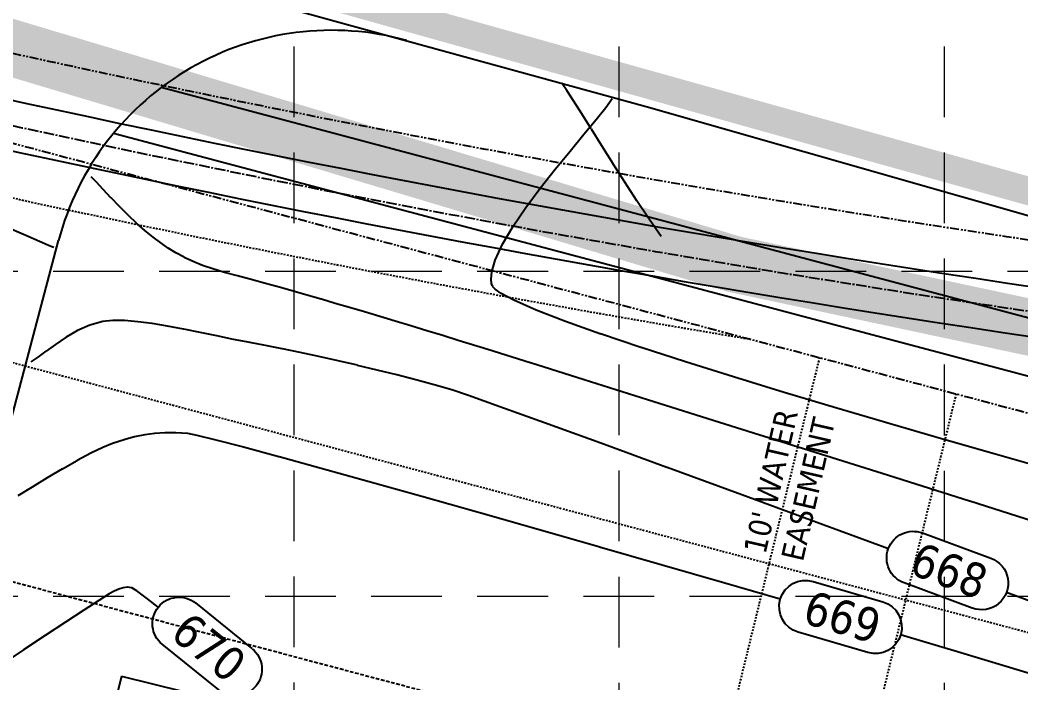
# Model space of a CAD drawing. Header units: inches. Extents: x 6967 to 7890, y 13663 to 15138.
# Drawn here: x 7409.2 to 7480.1, y 14279.4 to 14326.2 of the extents above; entities that cross this region are included whole.
import ezdxf

# ---------------------------------------------------------------- set-up
doc = ezdxf.new("R2010")
doc.units = ezdxf.units.IN
doc.header["$MEASUREMENT"] = 0
for name, pattern in [('CENTER2', [1.125, 0.75, -0.125, 0.125, -0.125]), ('DASHED', [0.75, 0.5, -0.25]), ('HIDDEN', [0.375, 0.25, -0.125]), ('xGWI003pt$0$HIDDEN2', [0.1875, 0.125, -0.0625]), ('xGWI003pt$0$PHANTOM2', [1.25, 0.625, -0.125, 0.125, -0.125, 0.125, -0.125])]:
    doc.linetypes.add(name, pattern=pattern)
for name, color, linetype in [('C-ANNO-EASE-N', 6, 'Continuous'), ('C-SITE-LSCP-STBK-N', 2, 'HIDDEN'), ('EC', 35, 'Continuous'), ('GRID', 254, 'HIDDEN'), ('LIMITS OF DISTURBANCE', 1, 'HIDDEN'), ('PC', 35, 'Continuous'), ('SILT FENCE', 200, 'Continuous'), ('V-ROAD-BACK-P', 2, 'Continuous'), ('V-STRM-CNTR-E', 11, 'CENTER2'), ('V-STRM-UNDR-E', 15, 'Continuous'), ('XGWI003AR$0$C-PKNG-CURB-FACE-N', 4, 'Continuous'), ('XGWI003AR$0$C-SITE-WALK-N', 2, 'Continuous'), ('xGWI003pt$0$C-BNDY-E', 3, 'xGWI003pt$0$PHANTOM2'), ('xGWI003pt$0$C-EASE-WATR-N', 2, 'xGWI003pt$0$HIDDEN2'), ('xGWI003pt$0$C-ESMT-ELEC', 14, 'xGWI003pt$0$HIDDEN2'), ('xGWI003pt$0$C-RWAY-DCTD-E', 6, 'xGWI003pt$0$PHANTOM2'), ('xGWI003pt$0$TXU-ESMT', 2, 'xGWI003pt$0$HIDDEN2')]:
    doc.layers.add(name, color=color, linetype=linetype)
doc.styles.add('L40', font='TAHOMA.TTF', dxfattribs={"height": 1.6})
doc.styles.add('L50', font='TAHOMA.TTF', dxfattribs={"height": 2})

msp = doc.modelspace()

# ---------------------------------------------------------------- linework, layer by layer
at = {"layer": 'C-SITE-LSCP-STBK-N', "color": 253}
msp.add_line((7537.581, 14252.254), (7373.859, 14295.76), dxfattribs=at)
at = {"layer": 'EC', "color": 35, "elevation": 667}
for points in [[(7447.925, 14321.257), (7447.572, 14321.768)], [(7448.401, 14320.525), (7447.925, 14321.257)], [(7451.192, 14316.084), (7450.395, 14317.349)], [(7453.742, 14312.164), (7452.883, 14313.456)], [(7454.588, 14310.935), (7453.742, 14312.164)]]:
    msp.add_lwpolyline(points, dxfattribs=at)
at = {"layer": 'EC', "color": 35, "extrusion": (0.845044, 0.534697, 0), "elevation": 13951.366}
msp.add_lwpolyline([(8117.748, 667), (8118.835, 667)], dxfattribs=at)
at = {"layer": 'EC', "color": 35, "extrusion": (0.847439, 0.530893, 0), "elevation": 13914.733}
msp.add_lwpolyline([(8179.119, 667), (8180.382, 667)], dxfattribs=at)
at = {"layer": 'EC', "color": 35, "extrusion": (0.847601, 0.530634, 0), "elevation": 13912.24}
msp.add_lwpolyline([(8181.96, 667), (8183.359, 667)], dxfattribs=at)
at = {"layer": 'EC', "color": 35, "extrusion": (0.843273, 0.537486, 0), "elevation": 13978.077}
msp.add_lwpolyline([(8065.906, 667), (8067.459, 667)], dxfattribs=at)
at = {"layer": 'EC', "color": 35, "extrusion": (0.83886, 0.544348, 0), "elevation": 14043.42}
msp.add_lwpolyline([(7950.021, 667), (7951.593, 667)], dxfattribs=at)
at = {"layer": 'GRID', "color": 252, "linetype": 'HIDDEN', "lineweight": 0, "ltscale": 20}
for p, q in [((7428.637, 13779.376), (7428.637, 15113.571)), ((7451.639, 13779.372), (7451.639, 15113.571)), ((7474.641, 13779.369), (7474.641, 15113.571)), ((6991.593, 14308.491), (7865.68, 14308.491)), ((6991.593, 14285.488), (7865.68, 14285.488))]:
    msp.add_line(p, q, dxfattribs=at)
at = {"layer": 'LIMITS OF DISTURBANCE', "linetype": 'DASHED', "ltscale": 25, "const_width": 2}
msp.add_lwpolyline([(7626.68, 14301.006), (7537.696, 14305.63), (7486.929, 14312.377), (7396.549, 14337.663), (7372.92, 14344.826), (7341.409, 14355.654), (7272.761, 14383.79), (7321.112, 14493.627), (7084.447, 14614.894), (7078.433, 14602.87), (7300.437, 14489.887), (7255.526, 14390.868), (7231.156, 14402.508, 0.426649), (7192.435, 14387.891), (7143.122, 14290.437, 0.055483), (7100.956, 14177.591), (7091.992, 14135.021), (7118.278, 14130.517), (7275.487, 14103.266), (7373.361, 14083.725), (7470.495, 14064.556), (7646.846, 14024.455)], format="xyb", dxfattribs=at)
at = {"layer": 'PC', "color": 25}
for points, elevation in [([(7450.686, 14320.063), (7451.142, 14320.692)], 666), ([(7448.15, 14316.978), (7449.134, 14318.164)], 666), ([(7447.101, 14315.692), (7448.15, 14316.978)], 666), ([(7414.658, 14314.767), (7414.277, 14315.162)], 667), ([(7415.136, 14314.258), (7414.658, 14314.767)], 667), ([(7444.127, 14311.659), (7445.034, 14312.99)], 666), ([(7418.068, 14311.366), (7417.495, 14311.861)], 667), ([(7443.379, 14310.399), (7444.127, 14311.659)], 666), ([(7419.206, 14310.48), (7418.665, 14310.89)], 667), ([(7411.206, 14310.327), (7410.632, 14310.577)], 667), ([(7442.612, 14308.443), (7442.846, 14309.251)], 666), ([(7426.61, 14307.617), (7425.59, 14307.886)], 667), ([(7442.605, 14307.607), (7442.566, 14307.916)], 666), ([(7442.647, 14307.466), (7442.605, 14307.607)], 666), ([(7443.27, 14306.902), (7442.847, 14307.208)], 666), ([(7434.686, 14305.274), (7433.609, 14305.593)], 667), ([(7436.9, 14304.612), (7435.784, 14304.947)], 667), ([(7413.311, 14304.276), (7412.498, 14303.808)], 668), ([(7414.179, 14304.661), (7413.311, 14304.276)], 668), ([(7438.027, 14304.271), (7436.9, 14304.612)], 667), ([(7439.16, 14303.924), (7438.027, 14304.271)], 667), ([(7442.34, 14302.931), (7440.243, 14303.587)], 667), ([(7453.17, 14303.077), (7450.316, 14304.037)], 666), ([(7410.493, 14302.391), (7410.005, 14302.076)], 668), ([(7411.078, 14302.817), (7410.493, 14302.391)], 668), ([(7430.381, 14302.438), (7429.059, 14302.72)], 668), ([(7434.519, 14301.49), (7433.128, 14301.82)], 668), ([(7435.897, 14301.147), (7434.519, 14301.49)], 668), ([(7459.726, 14300.998), (7456.326, 14302.06)], 666), ([(7437.245, 14300.797), (7435.897, 14301.147)], 668), ([(7438.545, 14300.439), (7437.245, 14300.797)], 668), ([(7439.781, 14300.078), (7438.545, 14300.439)], 668), ([(7443.194, 14298.893), (7440.966, 14299.68)], 668), ([(7470.802, 14297.684), (7467.023, 14298.796)], 666), ([(7418.062, 14296.9), (7417.351, 14296.752)], 669), ([(7420.258, 14297.042), (7419.487, 14297.042)], 669), ([(7421.768, 14296.867), (7421.107, 14296.996)], 669), ([(7415.099, 14296.014), (7414.25, 14295.598)], 669), ([(7430.546, 14294.533), (7427.567, 14295.351)], 669), ([(7481.958, 14294.472), (7478.329, 14295.508)], 666), ([(7411.171, 14293.854), (7410.109, 14293.213)], 669), ([(7410.109, 14293.213), (7409.097, 14292.595)], 669), ([(7445.892, 14290.214), (7441.676, 14291.413)], 669), ([(7450.248, 14288.967), (7445.892, 14290.214)], 669), ([(7416.835, 14286.124), (7416.536, 14286.082)], 670), ([(7417.504, 14285.864), (7417.153, 14286.088)], 670), ([(7414.815, 14285.181), (7413.758, 14284.498)], 670), ([(7419.014, 14284.708), (7418.252, 14285.303)], 670), ([(7413.758, 14284.498), (7412.465, 14283.654)], 670), ([(7411.017, 14282.704), (7409.492, 14281.699)], 670), ([(7409.492, 14281.699), (7407.971, 14280.695)], 670), ([(7416.456, 14279.818), (7416.618, 14279.778)], 670)]:
    msp.add_lwpolyline(points, dxfattribs=dict(at, elevation=elevation))
at = {"layer": 'PC', "color": 25, "extrusion": (0.779867, -0.625945, 0), "elevation": -3153.026}
msp.add_lwpolyline([(15830.368, 666), (15831.467, 666)], dxfattribs=at)
at = {"layer": 'PC', "color": 25, "extrusion": (0.770003, -0.63804, 0), "elevation": -3399.711}
msp.add_lwpolyline([(15777.876, 666), (15779.23, 666)], dxfattribs=at)
at = {"layer": 'PC', "color": 25, "extrusion": (0.785868, -0.618394, 0), "elevation": -3000.296}
msp.add_lwpolyline([(15853.781, 666), (15855.491, 666)], dxfattribs=at)
at = {"layer": 'PC', "color": 25, "extrusion": (0.728948, 0.684569, 0), "elevation": 15204.344}
msp.add_lwpolyline([(5357.383, 667), (5358.184, 667)], dxfattribs=at)
at = {"layer": 'PC', "color": 25, "extrusion": (0.802518, -0.596627, 0), "elevation": -2564.746}
msp.add_lwpolyline([(15928.349, 666), (15930.042, 666)], dxfattribs=at)
at = {"layer": 'PC', "color": 25, "extrusion": (0.72261, 0.691256, 0), "elevation": 15253.06}
msp.add_lwpolyline([(5216.208, 667), (5217.066, 667)], dxfattribs=at)
at = {"layer": 'PC', "color": 25, "extrusion": (0.710069, 0.704132, 0), "elevation": 15344.352}
msp.add_lwpolyline([(4940.34, 667), (4941.209, 667)], dxfattribs=at)
at = {"layer": 'PC', "color": 25, "extrusion": (-0.689111, -0.724656, 0), "elevation": -15482.652}
msp.add_lwpolyline([(-4487.324, 667), (-4488.159, 667)], dxfattribs=at)
at = {"layer": 'PC', "color": 25, "extrusion": (0.399229, 0.916851, 0), "elevation": 16079.21}
msp.add_lwpolyline([(-1080.177, 667), (-1078.516, 667)], dxfattribs=at)
at = {"layer": 'PC', "color": 25, "extrusion": (-0.622946, -0.782265, 0), "elevation": -15816.335}
msp.add_lwpolyline([(-3111.543, 667), (-3112.307, 667)], dxfattribs=at)
at = {"layer": 'PC', "color": 25, "extrusion": (-0.399477, -0.916743, 0), "elevation": -16079.502}
msp.add_lwpolyline([(1076.895, 667), (1075.826, 667)], dxfattribs=at)
at = {"layer": 'PC', "color": 25, "extrusion": (-0.400556, -0.916272, 0), "elevation": -16080.759}
msp.add_lwpolyline([(1058.914, 667), (1058.588, 667)], dxfattribs=at)
at = {"layer": 'PC', "color": 25, "extrusion": (-0.401208, -0.915987, 0), "elevation": -16081.509}
msp.add_lwpolyline([(1047.607, 667), (1047.473, 667)], dxfattribs=at)
at = {"layer": 'PC', "color": 25, "extrusion": (0.571266, 0.820765, 0), "elevation": 15983.882}
msp.add_lwpolyline([(2085.024, 667), (2085.658, 667)], dxfattribs=at)
at = {"layer": 'PC', "color": 25, "extrusion": (-0.526339, -0.850275, 0), "elevation": -16072.824}
msp.add_lwpolyline([(-1222.533, 667), (-1223.166, 667)], dxfattribs=at)
at = {"layer": 'PC', "color": 25, "extrusion": (0.906856, -0.421442, 0), "elevation": 719.074}
msp.add_lwpolyline([(16113.149, 666), (16114.414, 666)], dxfattribs=at)
at = {"layer": 'PC', "color": 25, "extrusion": (-0.477426, -0.878672, 0), "elevation": -16116.234}
msp.add_lwpolyline([(-311.205, 667), (-311.88, 667)], dxfattribs=at)
at = {"layer": 'PC', "color": 25, "extrusion": (-0.433489, -0.901159, 0), "elevation": -16111.958}
msp.add_lwpolyline([(485.144, 667), (484.384, 667)], dxfattribs=at)
at = {"layer": 'PC', "color": 25, "extrusion": (-0.375657, -0.926759, 0), "elevation": -16049.069}
msp.add_lwpolyline([(1503.315, 667), (1502.648, 667)], dxfattribs=at)
at = {"layer": 'PC', "color": 25, "extrusion": (-0.319341, -0.94764, 0), "elevation": -15929.868}
msp.add_lwpolyline([(2464.888, 667), (2464.118, 667)], dxfattribs=at)
at = {"layer": 'PC', "color": 25, "extrusion": (-0.284903, -0.958556, 0), "elevation": -15830.439}
msp.add_lwpolyline([(3039.54, 667), (3038.679, 667)], dxfattribs=at)
at = {"layer": 'PC', "color": 25, "extrusion": (-0.265107, -0.964219, 0), "elevation": -15764.501}
msp.add_lwpolyline([(3365.774, 667), (3364.835, 667)], dxfattribs=at)
at = {"layer": 'PC', "color": 25, "extrusion": (-0.25593, -0.966695, 0), "elevation": -15731.797}
msp.add_lwpolyline([(3516.467, 667), (3515.463, 667)], dxfattribs=at)
at = {"layer": 'PC', "color": 25, "extrusion": (0.996377, -0.085049, 0), "elevation": 6198.725}
msp.add_lwpolyline([(14889.059, 666), (14889.588, 666)], dxfattribs=at)
at = {"layer": 'PC', "color": 25, "extrusion": (-0.261493, -0.965205, 0), "elevation": -15751.796}
msp.add_lwpolyline([(3427.952, 667), (3426.859, 667)], dxfattribs=at)
at = {"layer": 'PC', "color": 25, "extrusion": (-0.27451, -0.961584, 0), "elevation": -15796.673}
msp.add_lwpolyline([(3215.932, 667), (3214.816, 667)], dxfattribs=at)
at = {"layer": 'PC', "color": 25, "extrusion": (0.890784, 0.454427, 0), "elevation": 13131.485}
msp.add_lwpolyline([(9362.638, 666), (9362.728, 666)], dxfattribs=at)
at = {"layer": 'PC', "color": 25, "extrusion": (0.745357, 0.666666, 0), "elevation": 15085.705}
msp.add_lwpolyline([(5702.077, 666), (5702.315, 666)], dxfattribs=at)
at = {"layer": 'PC', "color": 25, "extrusion": (-0.282543, -0.959254, 0), "elevation": -15823.019}
msp.add_lwpolyline([(3084.62, 667), (3083.694, 667)], dxfattribs=at)
at = {"layer": 'PC', "color": 25, "extrusion": (-0.281727, -0.959495, 0), "elevation": -15820.389}
msp.add_lwpolyline([(3099.057, 667), (3098.081, 667)], dxfattribs=at)
at = {"layer": 'PC', "color": 25, "extrusion": (-0.281509, -0.959559, 0), "elevation": -15819.684}
msp.add_lwpolyline([(3103.674, 667), (3102.654, 667)], dxfattribs=at)
at = {"layer": 'PC', "color": 25, "extrusion": (-0.473507, -0.88079, 0), "elevation": -16125.817}
msp.add_lwpolyline([(-217.442, 666), (-218.452, 666)], dxfattribs=at)
at = {"layer": 'PC', "color": 25, "extrusion": (-0.402317, -0.9155, 0), "elevation": -16092.449}
msp.add_lwpolyline([(1061.157, 666), (1059.417, 666)], dxfattribs=at)
at = {"layer": 'PC', "color": 25, "extrusion": (-0.28181, -0.95947, 0), "elevation": -15820.656}
msp.add_lwpolyline([(3099.773, 667), (3098.712, 667)], dxfattribs=at)
at = {"layer": 'PC', "color": 25, "extrusion": (-0.282578, -0.959244, 0), "elevation": -15823.133}
msp.add_lwpolyline([(3088.198, 667), (3087.104, 667)], dxfattribs=at)
at = {"layer": 'PC', "color": 25, "extrusion": (-0.360318, -0.932829, 0), "elevation": -16027.641}
msp.add_lwpolyline([(1793.223, 666), (1791.002, 666)], dxfattribs=at)
at = {"layer": 'PC', "color": 25, "extrusion": (0.105162, -0.994455, 0), "elevation": -13445.812}
msp.add_lwpolyline([(8879.025, 668), (8878.305, 668)], dxfattribs=at)
at = {"layer": 'PC', "color": 25, "extrusion": (-0.00796, -0.999968, 0), "elevation": -14363.569}
msp.add_lwpolyline([(7302.535, 668), (7301.701, 668)], dxfattribs=at)
at = {"layer": 'PC', "color": 25, "extrusion": (-0.081809, -0.996648, 0), "elevation": -14863.781}
msp.add_lwpolyline([(6222.444, 668), (6221.506, 668)], dxfattribs=at)
at = {"layer": 'PC', "color": 25, "extrusion": (-0.285404, -0.958407, 0), "elevation": -15832.167}
msp.add_lwpolyline([(3043.825, 667), (3042.679, 667)], dxfattribs=at)
at = {"layer": 'PC', "color": 25, "extrusion": (0.268941, -0.963157, 0), "elevation": -11783.654}
msp.add_lwpolyline([(10989.07, 668), (10988.125, 668)], dxfattribs=at)
at = {"layer": 'PC', "color": 25, "extrusion": (-0.131051, -0.991376, 0), "elevation": -15153.616}
msp.add_lwpolyline([(5479.962, 668), (5478.934, 668)], dxfattribs=at)
at = {"layer": 'PC', "color": 25, "extrusion": (-0.163995, -0.986461, 0), "elevation": -15327.717}
msp.add_lwpolyline([(4973.342, 668), (4972.241, 668)], dxfattribs=at)
at = {"layer": 'PC', "color": 25, "extrusion": (-0.185366, -0.98267, 0), "elevation": -15432.044}
msp.add_lwpolyline([(4640.665, 668), (4639.509, 668)], dxfattribs=at)
at = {"layer": 'PC', "color": 25, "extrusion": (-0.197847, -0.980233, 0), "elevation": -15489.808}
msp.add_lwpolyline([(4445.246, 668), (4444.054, 668)], dxfattribs=at)
at = {"layer": 'PC', "color": 25, "extrusion": (-0.335202, -0.942146, 0), "elevation": -15973.855}
msp.add_lwpolyline([(2224.553, 666), (2221.908, 666)], dxfattribs=at)
at = {"layer": 'PC', "color": 25, "extrusion": (0.557643, -0.830081, 0), "elevation": -7739.785}
msp.add_lwpolyline([(14129.394, 668), (14128.493, 668)], dxfattribs=at)
at = {"layer": 'PC', "color": 25, "extrusion": (-0.202873, -0.979205, 0), "elevation": -15512.41}
msp.add_lwpolyline([(4366.928, 668), (4365.719, 668)], dxfattribs=at)
at = {"layer": 'PC', "color": 25, "extrusion": (-0.201018, -0.979588, 0), "elevation": -15504.109}
msp.add_lwpolyline([(4397.512, 668), (4396.306, 668)], dxfattribs=at)
at = {"layer": 'PC', "color": 25, "extrusion": (-0.192137, -0.981368, 0), "elevation": -15463.642}
msp.add_lwpolyline([(4538.948, 668), (4537.764, 668)], dxfattribs=at)
at = {"layer": 'PC', "color": 25, "extrusion": (-0.29711, -0.954843, 0), "elevation": -15868.254}
msp.add_lwpolyline([(2854.524, 667), (2853.39, 667)], dxfattribs=at)
at = {"layer": 'PC', "color": 25, "extrusion": (0.587842, -0.808976, 0), "elevation": -7214.085}
msp.add_lwpolyline([(14404.012, 668), (14403.181, 668)], dxfattribs=at)
at = {"layer": 'PC', "color": 25, "extrusion": (-0.188679, -0.982039, 0), "elevation": -15447.561}
msp.add_lwpolyline([(4594.493, 668), (4593.378, 668)], dxfattribs=at)
at = {"layer": 'PC', "color": 25, "extrusion": (-0.195366, -0.98073, 0), "elevation": -15478.507}
msp.add_lwpolyline([(4490.346, 668), (4489.135, 668)], dxfattribs=at)
at = {"layer": 'PC', "color": 25, "extrusion": (-0.201885, -0.979409, 0), "elevation": -15508.03}
msp.add_lwpolyline([(4388.588, 668), (4387.298, 668)], dxfattribs=at)
at = {"layer": 'PC', "color": 25, "extrusion": (0.299049, 0.954238, 0), "elevation": 15874.022}
msp.add_lwpolyline([(-2827.625, 667), (-2824.477, 667)], dxfattribs=at)
at = {"layer": 'PC', "color": 25, "extrusion": (-0.306839, -0.951761, 0), "elevation": -15900.041}
msp.add_lwpolyline([(2708.214, 666), (2704.898, 666)], dxfattribs=at)
at = {"layer": 'PC', "color": 25, "extrusion": (-0.215504, -0.976503, 0), "elevation": -15567.65}
msp.add_lwpolyline([(4174.952, 668), (4173.557, 668)], dxfattribs=at)
at = {"layer": 'PC', "color": 25, "extrusion": (-0.223064, -0.974804, 0), "elevation": -15599.533}
msp.add_lwpolyline([(4055.616, 668), (4054.196, 668)], dxfattribs=at)
at = {"layer": 'PC', "color": 25, "extrusion": (0.299406, 0.954126, 0), "elevation": 15875.077}
msp.add_lwpolyline([(-2825.686, 667), (-2821.699, 667)], dxfattribs=at)
at = {"layer": 'PC', "color": 25, "extrusion": (-0.299697, -0.954034, 0), "elevation": -15875.94}
msp.add_lwpolyline([(2825.547, 667), (2820.833, 667)], dxfattribs=at)
at = {"layer": 'PC', "color": 25, "extrusion": (0.29152, 0.956565, 0), "elevation": 15854.49}
msp.add_lwpolyline([(-2970.428, 666), (-2966.68, 666)], dxfattribs=at)
at = {"layer": 'PC', "color": 25, "extrusion": (0.318398, 0.947957, 0), "elevation": 15924.672}
msp.add_lwpolyline([(-2500.731, 668), (-2499.481, 668)], dxfattribs=at)
at = {"layer": 'PC', "color": 25, "extrusion": (-0.299969, -0.953949, 0), "elevation": -15876.745}
msp.add_lwpolyline([(2826.349, 667), (2821.021, 667)], dxfattribs=at)
at = {"layer": 'PC', "color": 25, "extrusion": (-0.286347, -0.958126, 0), "elevation": -15838.209}
msp.add_lwpolyline([(3059.925, 666), (3056.051, 666)], dxfattribs=at)
at = {"layer": 'PC', "color": 25, "extrusion": (-0.338482, -0.940973, 0), "elevation": -15974.257}
msp.add_lwpolyline([(2167.286, 668), (2163.929, 668)], dxfattribs=at)
at = {"layer": 'PC', "color": 25, "extrusion": (-0.341153, -0.940008, 0), "elevation": -15980.347}
msp.add_lwpolyline([(2126.141, 668), (2121.91, 668)], dxfattribs=at)
at = {"layer": 'PC', "color": 25, "extrusion": (-0.300243, -0.953863, 0), "elevation": -15877.556}
msp.add_lwpolyline([(2827.616, 667), (2821.786, 667)], dxfattribs=at)
at = {"layer": 'PC', "color": 25, "extrusion": (-0.279026, -0.960283, 0), "elevation": -15814.379}
msp.add_lwpolyline([(3188.605, 666), (3184.66, 666)], dxfattribs=at)
at = {"layer": 'PC', "color": 25, "extrusion": (0.301999, -0.953308, 0), "elevation": -11389.207}
msp.add_lwpolyline([(11387.859, 669), (11387.006, 669)], dxfattribs=at)
at = {"layer": 'PC', "color": 25, "extrusion": (0.260246, -0.965542, 0), "elevation": -11873.787}
msp.add_lwpolyline([(10882.435, 669), (10881.66, 669)], dxfattribs=at)
at = {"layer": 'PC', "color": 25, "extrusion": (0.135529, -0.990773, 0), "elevation": -13159.622}
msp.add_lwpolyline([(9287.976, 669), (9287.267, 669)], dxfattribs=at)
at = {"layer": 'PC', "color": 25, "extrusion": (0.064466, -0.99792, 0), "elevation": -13788.997}
msp.add_lwpolyline([(8325.729, 669), (8325.005, 669)], dxfattribs=at)
at = {"layer": 'PC', "color": 25, "extrusion": (-0.053646, -0.99856, 0), "elevation": -14674.519}
msp.add_lwpolyline([(6643.448, 669), (6642.599, 669)], dxfattribs=at)
at = {"layer": 'PC', "color": 25, "extrusion": (-0.238811, -0.971066, 0), "elevation": -15655.601}
msp.add_lwpolyline([(3794.164, 669), (3792.782, 669)], dxfattribs=at)
at = {"layer": 'PC', "color": 25, "extrusion": (-0.253188, -0.967417, 0), "elevation": -15710.156}
msp.add_lwpolyline([(3563.555, 669), (3561.534, 669)], dxfattribs=at)
at = {"layer": 'PC', "color": 25, "extrusion": (0.276488, 0.961017, 0), "elevation": 15805.9}
msp.add_lwpolyline([(-3234.265, 666), (-3230.375, 666)], dxfattribs=at)
at = {"layer": 'PC', "color": 25, "extrusion": (0.374368, -0.92728, 0), "elevation": -10480.432}
msp.add_lwpolyline([(12228.593, 669), (12227.847, 669)], dxfattribs=at)
at = {"layer": 'PC', "color": 25, "extrusion": (-0.260295, -0.965529, 0), "elevation": -15735.938}
msp.add_lwpolyline([(3450.518, 669), (3447.928, 669)], dxfattribs=at)
at = {"layer": 'PC', "color": 25, "extrusion": (-0.342852, -0.939389, 0), "elevation": -15984.167}
msp.add_lwpolyline([(2102.222, 668), (2097.235, 668)], dxfattribs=at)
at = {"layer": 'PC', "color": 25, "extrusion": (-0.300534, -0.953771, 0), "elevation": -15878.417}
msp.add_lwpolyline([(2828.999, 667), (2822.778, 667)], dxfattribs=at)
at = {"layer": 'PC', "color": 25, "extrusion": (0.494789, -0.869013, 0), "elevation": -8754.592}
msp.add_lwpolyline([(13515.294, 669), (13514.097, 669)], dxfattribs=at)
at = {"layer": 'PC', "color": 25, "extrusion": (-0.473947, 0.880554, 0), "elevation": 9074.082}
msp.add_lwpolyline([(-13303.994, 669), (-13302.898, 669)], dxfattribs=at)
at = {"layer": 'PC', "color": 25, "extrusion": (0.508046, -0.86133, 0), "elevation": -8546.514}
msp.add_lwpolyline([(13646.64, 669), (13645.395, 669)], dxfattribs=at)
at = {"layer": 'PC', "color": 25, "extrusion": (-0.267675, -0.963509, 0), "elevation": -15761.886}
msp.add_lwpolyline([(3336.632, 669), (3333.114, 669)], dxfattribs=at)
at = {"layer": 'PC', "color": 25, "extrusion": (-0.344081, -0.93894, 0), "elevation": -15986.902}
msp.add_lwpolyline([(2086.937, 668), (2081.314, 668)], dxfattribs=at)
at = {"layer": 'PC', "color": 25, "extrusion": (-0.300853, -0.95367, 0), "elevation": -15879.363}
msp.add_lwpolyline([(2830.183, 667), (2823.684, 667)], dxfattribs=at)
at = {"layer": 'PC', "color": 25, "extrusion": (-0.269988, -0.962864, 0), "elevation": -15769.852}
msp.add_lwpolyline([(3302.653, 669), (3298.776, 669)], dxfattribs=at)
at = {"layer": 'PC', "color": 25, "extrusion": (-0.271886, -0.962329, 0), "elevation": -15776.336}
msp.add_lwpolyline([(3275.706, 669), (3271.541, 669)], dxfattribs=at)
at = {"layer": 'PC', "color": 25, "extrusion": (-0.345056, -0.938582, 0), "elevation": -15989.062}
msp.add_lwpolyline([(2076.468, 668), (2070.327, 668)], dxfattribs=at)
at = {"layer": 'PC', "color": 25, "extrusion": (-0.301214, -0.953557, 0), "elevation": -15880.431}
msp.add_lwpolyline([(2828.913, 667), (2824.184, 667)], dxfattribs=at)
at = {"layer": 'PC', "color": 25, "extrusion": (-0.345892, -0.938274, 0), "elevation": -15990.905}
msp.add_lwpolyline([(2067.138, 668), (2062.228, 668)], dxfattribs=at)
at = {"layer": 'PC', "color": 25, "linetype": 'Continuous', "extrusion": (-0.346656, -0.937992, 0), "elevation": -15994.468}
msp.add_lwpolyline([(2055.989, 668), (2061.139, 668)], dxfattribs=at)
at = {"layer": 'PC', "color": 25, "extrusion": (-0.276555, -0.960998, 0), "elevation": -15792.075}
msp.add_lwpolyline([(3212.59, 669), (3207.981, 669)], dxfattribs=at)
at = {"layer": 'PC', "color": 25, "extrusion": (-0.278061, -0.960563, 0), "elevation": -15797.091}
msp.add_lwpolyline([(3192.45, 669), (3187.834, 669)], dxfattribs=at)
at = {"layer": 'PC', "color": 25, "linetype": 'Continuous'}
for points, elevation in [([(7465.347, 14286.542), (7470.272, 14285.097)], 669), ([(7476.61, 14284.649), (7471.78, 14286.434)], 668), ([(7469.217, 14281.501), (7464.293, 14282.946)], 669)]:
    msp.add_lwpolyline(points, dxfattribs=dict(at, elevation=elevation))
at = {"layer": 'PC', "color": 25, "extrusion": (0.500972, -0.865464, 0), "elevation": -8648.726}
msp.add_lwpolyline([(13575.007, 670), (13574.604, 670)], dxfattribs=at)
at = {"layer": 'PC', "color": 25, "extrusion": (-0.371665, 0.928367, 0), "elevation": 10506.275}
msp.add_lwpolyline([(-12194.591, 670), (-12194.239, 670)], dxfattribs=at)
at = {"layer": 'PC', "color": 25, "extrusion": (-0.309116, 0.951024, 0), "elevation": 11293.839}
msp.add_lwpolyline([(-11469.365, 670), (-11469.047, 670)], dxfattribs=at)
at = {"layer": 'PC', "color": 25, "extrusion": (-0.112664, -0.993633, 0), "elevation": -15030.779}
msp.add_lwpolyline([(5760.397, 670), (5760.077, 670)], dxfattribs=at)
at = {"layer": 'PC', "color": 25, "extrusion": (-0.600341, -0.799744, 0), "elevation": -15878.069}
msp.add_lwpolyline([(-2643.341, 670), (-2644.277, 670)], dxfattribs=at)
at = {"layer": 'PC', "color": 25, "extrusion": (-0.27966, -0.960099, 0), "elevation": -15802.384}
msp.add_lwpolyline([(3170.219, 669), (3166.146, 669)], dxfattribs=at)
at = {"layer": 'PC', "color": 25, "extrusion": (0.534113, -0.845413, 0), "elevation": -8116.537}
msp.add_lwpolyline([(13899.358, 670), (13898.479, 670)], dxfattribs=at)
at = {"layer": 'PC', "color": 25, "extrusion": (-0.347397, -0.937718, 0), "elevation": -15994.21}
msp.add_lwpolyline([(2056.901, 668), (2050.387, 668)], dxfattribs=at)
at = {"layer": 'PC', "color": 25, "linetype": 'Continuous', "extrusion": (-0.628522, -0.777792, 0)}
for points, elevation in [([(-3205.936, 670), (-3200.801, 670)], -15775.44), ([(-3200.801, 670), (-3205.936, 670)], -15771.693)]:
    msp.add_lwpolyline(points, dxfattribs=dict(at, elevation=elevation))
at = {"layer": 'PC', "color": 25, "extrusion": (0.548754, -0.835984, 0), "elevation": -7873.288}
msp.add_lwpolyline([(14034.912, 670), (14033.18, 670)], dxfattribs=at)
at = {"layer": 'PC', "color": 25, "extrusion": (-0.283481, -0.958978, 0), "elevation": -15814.893}
msp.add_lwpolyline([(3116.392, 669), (3116.153, 669)], dxfattribs=at)
at = {"layer": 'PC', "color": 25, "extrusion": (-0.285959, -0.958242, 0), "elevation": -15822.896}
msp.add_lwpolyline([(3079.444, 669), (3075.5, 669)], dxfattribs=at)
at = {"layer": 'PC', "color": 25, "extrusion": (0.289108, 0.957297, 0), "elevation": 15832.935}
msp.add_lwpolyline([(-3031.01, 669), (-3027.409, 669)], dxfattribs=at)
at = {"layer": 'PC', "color": 25, "extrusion": (-0.29335, -0.956005, 0), "elevation": -15846.219}
msp.add_lwpolyline([(2963.96, 669), (2960.773, 669)], dxfattribs=at)
at = {"layer": 'PC', "color": 25, "linetype": 'Continuous', "extrusion": (0, 0, -1)}
for centre, radius, start, end in [((-7472.432, 14288.199, -668), 1.882, 290.28293, 110.28293), ((-7477.263, 14286.414, -668), 1.882, 110.28293, 290.28293), ((-7464.82, 14284.744, -669), 1.874, 286.34568, 106.34568), ((-7420.488, 14283.549, -670), 1.874, 308.94118, 128.94118), ((-7469.745, 14283.299, -669), 1.874, 106.34568, 286.34568), ((-7424.482, 14280.322, -670), 1.874, 128.94118, 308.94118)]:
    msp.add_arc(centre, radius, start, end, dxfattribs=at)
at = {"layer": 'SILT FENCE', "linetype": 'Continuous', "ltscale": 25, "const_width": 4}
msp.add_lwpolyline([(7117.596, 14220.546), (7125.359, 14241.766), (7144.64, 14284.476), (7191.6, 14377.338), (7241.137, 14390.542), (7283.264, 14368.127), (7378.578, 14333.281, 0.080719), (7711.3, 14276.134), (7748.413, 14279.865, -0.375451), (7785.086, 14252.517), (7783.081, 14036.211)], format="xyb", dxfattribs=at)
at = {"layer": 'V-ROAD-BACK-P', "color": 7}
msp.add_lwpolyline([(7399.818, 14335.159), (7409.791, 14332.27), (7420.716, 14329.18), (7431.545, 14326.163), (7453.546, 14320.13), (7509.296, 14304.21), (7540.723, 14295.478), (7550.289, 14294.088), (7560.429, 14292.663), (7572.527, 14291.03), (7578.931, 14290.201)], dxfattribs=at)
at = {"layer": 'V-STRM-CNTR-E', "color": 5}
msp.add_lwpolyline([(7100.213, 14355.422), (7286.424, 14353.286, 0.069019), (7572.032, 14296.223, 0.011978), (7622.781, 14294.424), (7793.155, 14292.47)], format="xyb", dxfattribs=at)
at = {"layer": 'V-STRM-UNDR-E', "color": 5}
for points in [[(7100.233, 14357.172), (7286.73, 14355.033, 0.069087), (7572.136, 14297.969, 0.011978), (7622.801, 14296.174), (7793.174, 14294.219)], [(7100.193, 14353.672), (7286.118, 14351.54, 0.068951), (7571.928, 14294.476, 0.011978), (7622.761, 14292.674), (7793.135, 14290.72)]]:
    msp.add_lwpolyline(points, format="xyb", dxfattribs=at)
at = {"layer": 'XGWI003AR$0$C-PKNG-CURB-FACE-N', "color": 7}
for p, q in [((7402.568, 14275.184), (7411.963, 14310.64)), ((7416.413, 14279.828), (7412.606, 14264.295)), ((7416.413, 14279.828), (7530.05, 14251.974))]:
    msp.add_line(p, q, dxfattribs=at)
msp.add_arc((7431.296, 14305.517), 20, 74.58829, 165.15902, dxfattribs=at)
at = {"layer": 'XGWI003AR$0$C-SITE-WALK-N', "color": 7}
for p, q in [((7544.355, 14288.22), (7419.233, 14321.47)), ((7543.615, 14284.278), (7415.855, 14318.229))]:
    msp.add_line(p, q, dxfattribs=at)
at = {"layer": 'xGWI003pt$0$C-BNDY-E', "color": 253}
msp.add_line((7381.802, 14324.691), (7543.152, 14281.814), dxfattribs=at)
at = {"layer": 'xGWI003pt$0$C-EASE-WATR-N', "color": 253}
for p, q in [((7465.796, 14302.371), (7453.5, 14252.205)), ((7475.462, 14299.802), (7463.212, 14249.824))]:
    msp.add_line(p, q, dxfattribs=at)
at = {"layer": 'xGWI003pt$0$C-ESMT-ELEC'}
msp.add_line((7377.83, 14310.226), (7540.37, 14267.033), dxfattribs=at)
at = {"layer": 'xGWI003pt$0$C-RWAY-DCTD-E', "color": 7}
msp.add_arc((7634.939, 15354.354), 1055, 250.760518, 269.342815, dxfattribs=at)
at = {"layer": 'xGWI003pt$0$TXU-ESMT', "color": 253}
msp.add_arc((7634.939, 15354.354), 1065, 250.848733, 260.595195, dxfattribs=at)

# ---------------------------------------------------------------- texts
at = {"layer": 'C-ANNO-EASE-N', "color": 7, "style": 'L40'}
for s, p in [("10' WATER ", (7461.977, 14288.399)), ('EASEMENT', (7464.623, 14287.875))]:
    msp.add_text(s, height=1.6, rotation=77.09405, dxfattribs=at).set_placement(p)
at = {"layer": 'PC', "color": 25, "char_height": 2.4, "width": 6.3006, "attachment_point": 1, "style": 'L50'}
for s, insert, rotation in [('\\fTahoma|b0|i0|c0|p34;\\W1.0000000000;\\T1.0000000000;\\o\\l668', (7472.867, 14289.376, 668), 339.71707), ('\\fTahoma|b0|i0|c0|p34;\\W1.0000000000;\\T1.0000000000;\\o\\l669', (7465.172, 14285.942, 669), 343.65432), ('\\fTahoma|b0|i0|c0|p34;\\W1.0000000000;\\T1.0000000000;\\o\\l670', (7421.273, 14284.521, 670), 321.05882)]:
    msp.add_mtext(s, dxfattribs=dict(at, insert=insert, rotation=rotation))

doc.saveas('drawing.dxf')
